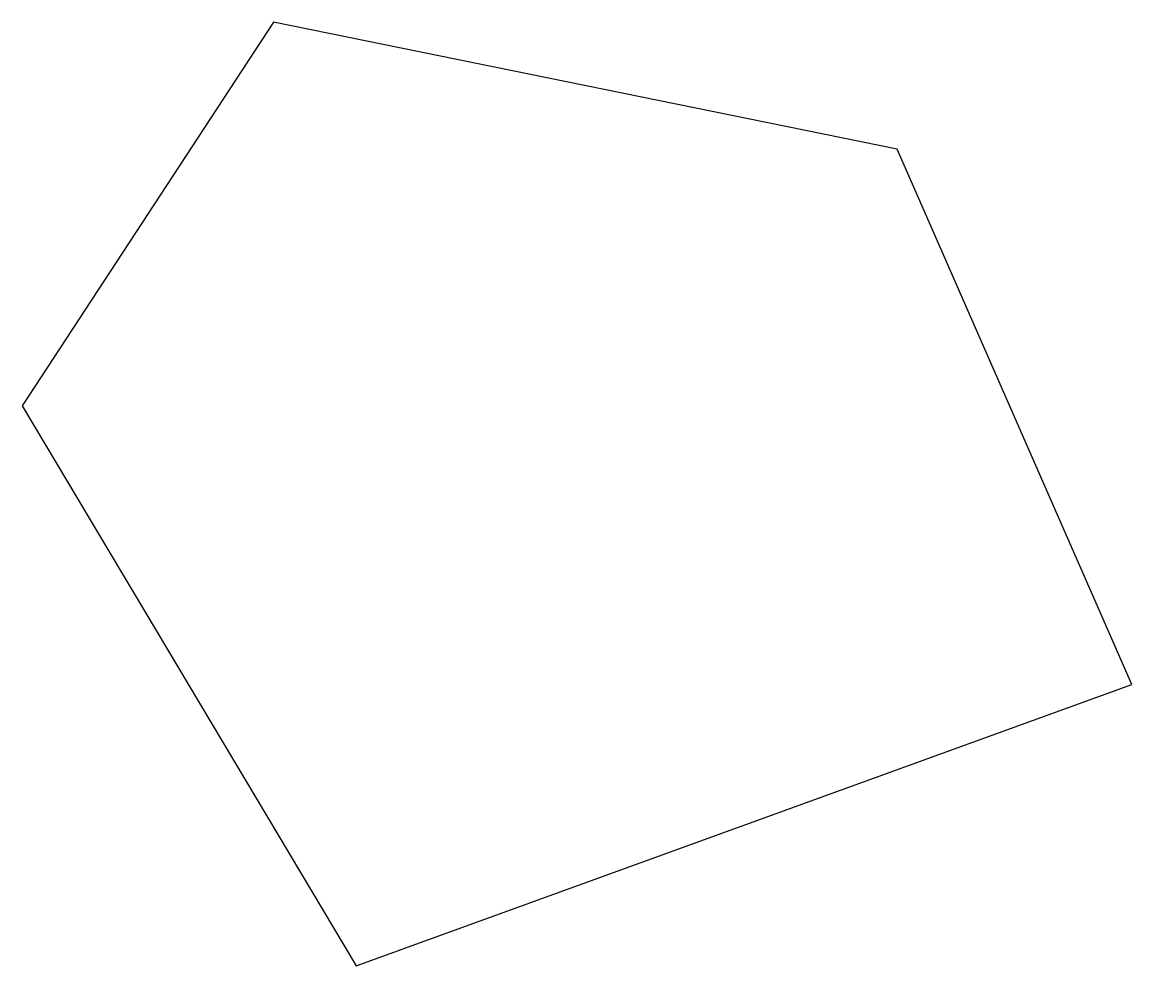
# Model space of a CAD drawing. Header units: millimetres. Extents: x 40 to 268, y 133 to 327.
import ezdxf

# ---------------------------------------------------------------- set-up
doc = ezdxf.new("R2010")
doc.units = ezdxf.units.MM
doc.layers.add('CapaHabitacions', color=7, linetype='Continuous')

# ---------------------------------------------------------------- blocks, each defined once
blk = doc.blocks.new('salon')
at = {"layer": 'CapaHabitacions'}
blk.add_lwpolyline([(-16.45, 156.48), (-68.06, 77.67), (0.57, -37.42), (159.95, 20.41), (111.74, 130.4)], close=True, dxfattribs=at)

msp = doc.modelspace()

# ---------------------------------------------------------------- block references
msp.add_blockref('salon', (108.32, 170.82))

doc.saveas('drawing.dxf')
